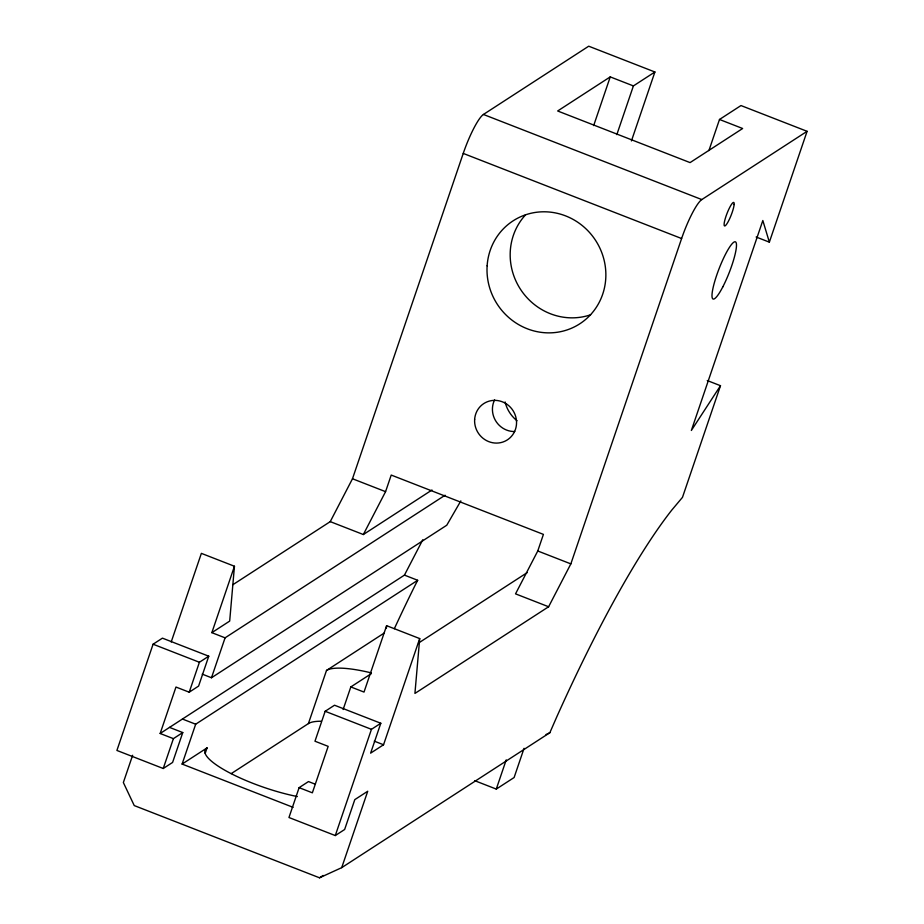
<?xml version="1.0" encoding="UTF-8"?>
<svg xmlns="http://www.w3.org/2000/svg" width="924" height="924" viewBox="0 0 924 924"><rect width="100%" height="100%" fill="white"/><g stroke="black" fill="none" stroke-linecap="round" stroke-linejoin="round"><path stroke-width="1.39" d="M171.206 641.972L201.374 553.361L234.453 566.25L229.683 621.09L211.85 632.663L225.075 637.837L445.079 495.229M386.371 628.447L386.613 625.687L419.704 638.576L414.922 693.427L548.613 606.756L570.847 563.883L681.612 238.531A36.082 6.387 -68.7 0 1 701.801 199.572L807.091 131.312L740.979 105.555L719.496 119.473L708.904 150.589M160.164 733.494L175.976 687.04L189.212 692.203L198.591 686.082L208.755 656.202L162.439 638.149L153.084 644.213L116.909 750.45L163.236 768.502L172.592 762.439L182.767 732.559L169.531 727.396L160.164 733.494L173.4 738.646L182.767 732.559M132.64 755.266L123.354 782.536L134.246 805.578L319.531 877.8L341.718 867.648L549.849 732.72L556.768 716.885A394.802 69.935 -68.7 0 1 671.725 510.152L682.478 497.355L720.489 385.701L707.264 380.549M163.236 768.502L173.4 738.646M189.212 692.203L199.399 662.265L208.755 656.202M211.85 632.663L234.453 566.25M293.116 807.345L182.109 764.067L195.68 724.208L417.683 580.284L404.446 575.121L169.531 727.396M202.229 674.139L211.492 677.754L225.075 637.837M205.209 753.337L207.057 747.886A68.549 16.124 18.8 0 0 228.02 771.99A68.549 16.124 18.8 0 0 297.378 796.557M232.721 584.8L330.249 521.633L352.483 478.759L463.236 153.419A36.082 6.387 -68.7 0 1 483.437 114.46L588.715 46.2L654.897 71.991L631.427 140.933M330.249 521.633L363.34 534.534L385.574 491.66L391.222 475.063L543.416 534.384L537.768 550.981L515.534 593.855L548.613 606.756M231.208 773.631L308.408 723.584L326.495 670.466L384.372 632.94M315.107 784.141L308.489 781.565L299.122 787.652L288.958 817.509L335.285 835.562L344.64 829.498L354.804 799.618L367.729 791.244L341.718 867.648M419.704 638.576L383.552 744.756L370.628 753.141L380.803 723.261L334.523 705.22L325.167 711.284L314.969 741.221L328.17 746.361L312.358 792.815L299.122 787.652M343.127 709.516L350.82 686.936L371.367 673.619M386.613 625.687L364.01 692.076L350.82 686.936M335.285 835.562L371.448 729.325L380.803 723.261M593.67 125.583L610.244 76.888L633.402 85.92L654.897 71.991M616.828 134.615L633.402 85.92M474.774 780.699L496.28 789.084L506.225 759.863M524.058 748.313L514.114 777.523L496.28 789.084M756.132 237.006L769.357 242.157L807.091 131.312M404.446 575.121L422.799 539.743M417.683 580.284L414.888 585.758A394.802 69.935 -68.7 0 0 394.34 628.713M460.845 500.889L446.766 525.225L211.492 677.754M720.489 385.701L691.36 430.457L762.831 220.524L769.357 242.157M610.244 76.888L557.657 110.984L690.066 162.601L742.653 128.505L719.496 119.473M363.34 534.534L431.97 490.009M182.109 764.067L207.057 747.886M418.514 643.058L527.304 572.545M319.531 877.8L323.146 875.455M545.992 734.557L549.849 732.72M374.289 741.164L383.552 744.756M483.437 114.46L701.801 199.572M463.236 153.419L681.612 238.531M352.483 478.759L385.574 491.66M537.768 550.981L570.847 563.883M153.084 644.213L199.399 662.265M325.167 711.284L371.448 729.325M182.444 719.045L195.68 724.208M517.036 420.732A32.467 31.035 57 0 1 505.105 401.975M326.495 670.466A68.549 16.124 18.8 0 1 371.229 672.88M590.609 314.784A61.342 58.616 57 0 1 520.524 289.351A61.342 58.616 57 0 1 525.467 214.934M514.726 431.531A21.645 20.686 57 0 1 494.606 399.896M308.408 723.584A68.549 16.124 18.8 0 1 321.009 721.24M734.141 204.527L733.818 206.606A12.624 2.241 -68.7 0 1 728.551 220.963A12.624 2.241 -68.7 0 1 724.15 225.248L724.139 223.816A12.624 2.241 -68.7 0 1 729.729 207.392A12.624 2.241 -68.7 0 1 734.141 204.527M722.811 286.879A30.665 5.429 -68.7 0 0 735.481 241.869A30.665 5.429 -68.7 0 0 714.437 282.444A30.665 5.429 -68.7 0 0 722.811 286.879M487.133 265.765A61.342 58.616 57 0 0 572.614 327.743A61.342 58.616 57 0 0 579.544 223.493A61.342 58.616 57 0 0 487.133 265.765M474.647 419.404A21.645 20.686 57 0 0 504.816 441.279A21.645 20.686 57 0 0 507.264 404.493A21.645 20.686 57 0 0 474.647 419.404"/></g></svg>
